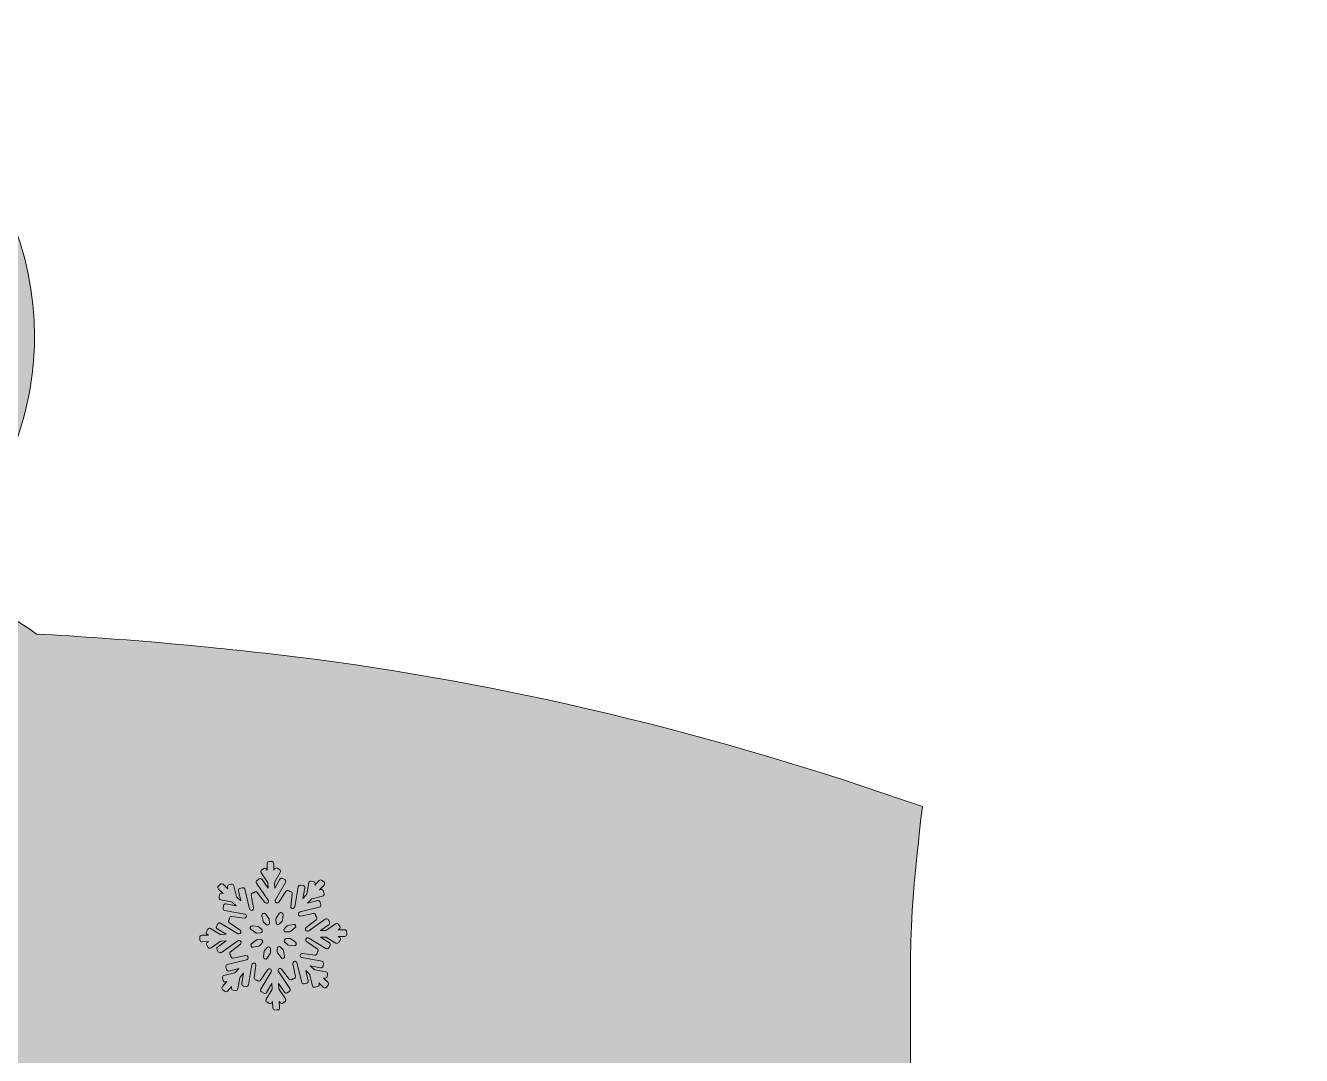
# Model space of a CAD drawing. Header units: millimetres. Extents: x 28 to 188, y -114 to -17.
# Drawn here: x 163.3 to 188.42, y -37.48 to -17.19 of the extents above; entities that cross this region are included whole.
import ezdxf

# ---------------------------------------------------------------- set-up
doc = ezdxf.new("R2010")
doc.units = ezdxf.units.MM
doc.header["$MEASUREMENT"] = 0
doc.layers.add('engraving', color=7, linetype='Continuous')
doc.layers.add('Layer 1', color=7, linetype='Continuous')

msp = doc.modelspace()

# ---------------------------------------------------------------- hatches: boundary and pattern name
at = {"layer": 'Layer 1'}
h = msp.add_hatch(color=2, dxfattribs=at)
h.dxf.hatch_style = 2
edge = h.paths.add_edge_path()
edge.add_spline(control_points=[(186.9, -77.701), (185.937, -75.24), (184.61, -72.989), (182.918, -70.95), (181.225, -68.912), (179.224, -67.123), (176.917, -65.583), (174.609, -64.045), (172.07, -62.853), (169.299, -62.005), (169.299, -62.005), (156.143, -57.736), (156.143, -57.736), (155.295, -57.198), (154.585, -56.466), (154.008, -55.543), (153.432, -54.619), (153.564, -53.736), (154.412, -52.888), (155.488, -52.042), (156.738, -51.503), (158.162, -51.272), (159.586, -51.042), (161.066, -51.004), (162.606, -51.157), (165.298, -51.543), (168.261, -52.158), (171.493, -53.004), (174.724, -53.851), (177.569, -54.774), (180.032, -55.773), (180.34, -50.542), (180.533, -46.638), (180.61, -44.059), (180.686, -41.483), (180.725, -39.559), (180.725, -38.289), (180.725, -37.019), (180.725, -36.078), (180.725, -35.462), (180.725, -34.847), (180.801, -33.885), (180.956, -32.576), (176.802, -31.116), (172.704, -30.134), (168.665, -29.633), (166.954, -29.421), (165.24, -29.272), (163.522, -29.178), (162.804, -28.646), (161.938, -28.303), (160.997, -28.231), (162.502, -27.116), (163.481, -25.332), (163.481, -23.316), (163.481, -19.935), (160.741, -17.195), (157.361, -17.195), (153.98, -17.195), (151.24, -19.935), (151.24, -23.316), (151.24, -25.332), (152.22, -27.116), (153.725, -28.231), (152.55, -28.321), (151.491, -28.831), (150.693, -29.608), (149.341, -29.831), (147.966, -30.125), (146.565, -30.499), (143.409, -31.269), (140.696, -32.403), (138.428, -33.903), (136.158, -35.403), (134.273, -37.135), (132.773, -39.097), (131.273, -41.059), (130.176, -43.194), (129.483, -45.502), (128.791, -47.81), (128.445, -50.196), (128.445, -52.657), (128.445, -55.658), (129.079, -58.659), (130.35, -61.659), (131.618, -64.66), (133.349, -67.45), (135.543, -70.026), (137.736, -72.605), (140.332, -74.874), (143.333, -76.836), (146.333, -78.798), (149.641, -80.202), (153.258, -81.048), (154.104, -81.279), (154.989, -81.568), (155.912, -81.913), (156.835, -82.26), (157.702, -82.683), (158.509, -83.184), (159.317, -83.684), (159.989, -84.299), (160.529, -85.03), (161.066, -85.762), (161.337, -86.587), (161.337, -87.511), (161.182, -88.82), (160.682, -89.723), (159.836, -90.223), (158.989, -90.725), (157.95, -91.013), (156.72, -91.089), (154.719, -91.089), (152.854, -90.782), (151.123, -90.166), (149.392, -89.551), (147.641, -88.896), (145.872, -88.203), (145.872, -88.203), (140.448, -86.242), (140.448, -86.242), (139.293, -85.779), (138.139, -85.337), (136.985, -84.915), (135.831, -84.492), (134.677, -84.088), (133.523, -83.703), (133.523, -83.703), (127.983, -108.516), (127.983, -108.516), (131.446, -109.825), (134.273, -110.824), (136.466, -111.516), (138.659, -112.208), (140.794, -112.786), (142.871, -113.247), (144.64, -113.631), (146.602, -113.899), (148.757, -114.055), (150.91, -114.209), (153.143, -114.247), (155.451, -114.171), (156.68, -114.171), (157.835, -114.15), (158.913, -114.113), (159.989, -114.073), (160.797, -114.015), (161.337, -113.94), (165.261, -113.478), (168.895, -112.497), (172.243, -110.996), (175.59, -109.496), (178.455, -107.534), (180.84, -105.11), (183.224, -102.687), (185.091, -99.842), (186.438, -96.571), (187.783, -93.301), (188.418, -89.628), (188.343, -85.549), (188.343, -82.78), (187.86, -80.164), (186.9, -77.701)], knot_values=[0, 0, 0, 0, 1, 1, 1, 2, 2, 2, 3, 3, 3, 4, 4, 4, 5, 5, 5, 6, 6, 6, 7, 7, 7, 8, 8, 8, 9, 9, 9, 10, 10, 10, 11, 11, 11, 12, 12, 12, 13, 13, 13, 14, 14, 14, 15, 15, 15, 16, 16, 16, 17, 17, 17, 18, 18, 18, 19, 19, 19, 20, 20, 20, 21, 21, 21, 22, 22, 22, 23, 23, 23, 24, 24, 24, 25, 25, 25, 26, 26, 26, 27, 27, 27, 28, 28, 28, 29, 29, 29, 30, 30, 30, 31, 31, 31, 32, 32, 32, 33, 33, 33, 34, 34, 34, 35, 35, 35, 36, 36, 36, 37, 37, 37, 38, 38, 38, 39, 39, 39, 40, 40, 40, 41, 41, 41, 42, 42, 42, 43, 43, 43, 44, 44, 44, 45, 45, 45, 46, 46, 46, 47, 47, 47, 48, 48, 48, 49, 49, 49, 50, 50, 50, 51, 51, 51, 52, 52, 52, 53, 53, 53, 54, 54, 54, 54], degree=3, periodic=1)
edge = h.paths.add_edge_path()
edge.add_spline(control_points=[(153.553, -23.316), (153.553, -21.216), (155.261, -19.508), (157.361, -19.508), (159.46, -19.508), (161.168, -21.216), (161.168, -23.316), (161.168, -25.415), (159.46, -27.123), (157.361, -27.123), (155.261, -27.123), (153.553, -25.415), (153.553, -23.316)], knot_values=[0, 0, 0, 0, 1, 1, 1, 2, 2, 2, 3, 3, 3, 4, 4, 4, 4], degree=3, periodic=1)

# ---------------------------------------------------------------- linework, layer by layer
at = {"layer": 'engraving', "lineweight": 0}
for points, knots in [([(169.624, -35.038), (169.623, -35.016), (169.605, -34.999), (169.583, -35), (169.583, -35), (169.456, -35.005), (169.456, -35.005), (169.456, -35.005), (169.48, -34.988), (169.48, -34.988), (169.498, -34.975), (169.502, -34.951), (169.49, -34.933), (169.49, -34.933), (169.46, -34.89), (169.46, -34.89), (169.448, -34.872), (169.423, -34.868), (169.405, -34.881), (169.405, -34.881), (169.226, -35.007), (169.226, -35.007), (169.219, -35.012), (169.212, -35.014), (169.204, -35.014), (169.204, -35.014), (169.108, -35.018), (169.108, -35.018), (169.108, -35.018), (169.278, -34.898), (169.278, -34.898), (169.296, -34.885), (169.3, -34.861), (169.288, -34.843), (169.288, -34.843), (169.258, -34.8), (169.258, -34.8), (169.246, -34.782), (169.221, -34.778), (169.203, -34.79), (169.203, -34.79), (168.877, -35.021), (168.877, -35.021), (168.871, -35.025), (168.863, -35.028), (168.856, -35.028), (168.856, -35.028), (168.854, -35.028), (168.854, -35.028), (168.815, -35.029), (168.797, -34.981), (168.828, -34.957), (168.828, -34.957), (169.023, -34.803), (169.023, -34.803), (169.04, -34.79), (169.043, -34.765), (169.03, -34.748), (169.03, -34.748), (169.024, -34.74), (169.024, -34.74), (169.02, -34.735), (169.017, -34.729), (169.016, -34.723), (169.016, -34.723), (169.014, -34.713), (169.014, -34.713), (169.01, -34.692), (168.989, -34.678), (168.967, -34.682), (168.967, -34.682), (168.721, -34.731), (168.721, -34.731), (168.683, -34.738), (168.658, -34.694), (168.684, -34.665), (168.684, -34.665), (168.688, -34.661), (168.688, -34.661), (168.693, -34.655), (168.7, -34.651), (168.707, -34.649), (168.707, -34.649), (169.086, -34.554), (169.086, -34.554), (169.107, -34.549), (169.12, -34.527), (169.115, -34.506), (169.115, -34.506), (169.102, -34.456), (169.102, -34.456), (169.097, -34.434), (169.075, -34.421), (169.054, -34.427), (169.054, -34.427), (168.856, -34.477), (168.856, -34.477), (168.856, -34.477), (168.924, -34.402), (168.924, -34.402), (168.929, -34.396), (168.936, -34.392), (168.944, -34.39), (168.944, -34.39), (169.151, -34.338), (169.151, -34.338), (169.172, -34.333), (169.185, -34.311), (169.18, -34.29), (169.18, -34.29), (169.168, -34.24), (169.168, -34.24), (169.162, -34.218), (169.141, -34.205), (169.119, -34.211), (169.119, -34.211), (169.092, -34.217), (169.092, -34.217), (169.092, -34.217), (169.181, -34.12), (169.181, -34.12), (169.196, -34.104), (169.195, -34.079), (169.179, -34.064), (169.179, -34.064), (169.141, -34.029), (169.141, -34.029), (169.125, -34.014), (169.1, -34.015), (169.085, -34.031), (169.085, -34.031), (169, -34.124), (169, -34.124), (169, -34.124), (169.005, -34.097), (169.005, -34.097), (169.009, -34.075), (168.994, -34.055), (168.973, -34.051), (168.973, -34.051), (168.923, -34.042), (168.923, -34.042), (168.901, -34.038), (168.88, -34.052), (168.877, -34.074), (168.877, -34.074), (168.839, -34.292), (168.839, -34.292), (168.837, -34.3), (168.834, -34.307), (168.829, -34.312), (168.829, -34.312), (168.764, -34.384), (168.764, -34.384), (168.764, -34.384), (168.8, -34.177), (168.8, -34.177), (168.803, -34.156), (168.789, -34.135), (168.768, -34.131), (168.768, -34.131), (168.717, -34.122), (168.717, -34.122), (168.696, -34.118), (168.675, -34.133), (168.671, -34.154), (168.671, -34.154), (168.602, -34.551), (168.602, -34.551), (168.601, -34.559), (168.597, -34.566), (168.592, -34.571), (168.592, -34.571), (168.592, -34.571), (168.592, -34.571), (168.566, -34.6), (168.519, -34.578), (168.524, -34.54), (168.524, -34.54), (168.554, -34.292), (168.554, -34.292), (168.556, -34.271), (168.541, -34.251), (168.519, -34.248), (168.519, -34.248), (168.51, -34.247), (168.51, -34.247), (168.503, -34.246), (168.498, -34.244), (168.492, -34.241), (168.492, -34.241), (168.485, -34.235), (168.485, -34.235), (168.466, -34.223), (168.441, -34.228), (168.429, -34.246), (168.429, -34.246), (168.291, -34.456), (168.291, -34.456), (168.269, -34.488), (168.219, -34.474), (168.218, -34.436), (168.218, -34.436), (168.218, -34.431), (168.218, -34.431), (168.217, -34.424), (168.219, -34.416), (168.223, -34.409), (168.223, -34.409), (168.424, -34.071), (168.424, -34.071), (168.435, -34.052), (168.429, -34.028), (168.411, -34.016), (168.411, -34.016), (168.367, -33.99), (168.367, -33.99), (168.348, -33.978), (168.323, -33.984), (168.312, -34.003), (168.312, -34.003), (168.208, -34.18), (168.208, -34.18), (168.208, -34.18), (168.203, -34.078), (168.203, -34.078), (168.203, -34.071), (168.205, -34.063), (168.209, -34.056), (168.209, -34.056), (168.319, -33.871), (168.319, -33.871), (168.33, -33.852), (168.324, -33.828), (168.306, -33.816), (168.306, -33.816), (168.262, -33.79), (168.262, -33.79), (168.243, -33.778), (168.218, -33.784), (168.207, -33.803), (168.207, -33.803), (168.193, -33.827), (168.193, -33.827), (168.193, -33.827), (168.188, -33.695), (168.188, -33.695), (168.187, -33.673), (168.169, -33.656), (168.147, -33.657), (168.147, -33.657), (168.096, -33.659), (168.096, -33.659), (168.074, -33.66), (168.057, -33.678), (168.058, -33.7), (168.058, -33.7), (168.063, -33.827), (168.063, -33.827), (168.063, -33.827), (168.047, -33.805), (168.047, -33.805), (168.035, -33.787), (168.01, -33.782), (167.992, -33.795), (167.992, -33.795), (167.95, -33.825), (167.95, -33.825), (167.932, -33.837), (167.928, -33.862), (167.94, -33.88), (167.94, -33.88), (168.066, -34.062), (168.066, -34.062), (168.07, -34.068), (168.073, -34.075), (168.073, -34.083), (168.073, -34.083), (168.077, -34.18), (168.077, -34.18), (168.077, -34.18), (167.959, -34.009), (167.959, -34.009), (167.946, -33.991), (167.921, -33.986), (167.903, -33.999), (167.903, -33.999), (167.861, -34.029), (167.861, -34.029), (167.844, -34.041), (167.839, -34.066), (167.852, -34.084), (167.852, -34.084), (168.08, -34.415), (168.08, -34.415), (168.085, -34.421), (168.087, -34.428), (168.087, -34.436), (168.087, -34.436), (168.087, -34.436), (168.087, -34.436), (168.089, -34.475), (168.04, -34.493), (168.016, -34.462), (168.016, -34.462), (167.866, -34.267), (167.866, -34.267), (167.852, -34.249), (167.827, -34.246), (167.81, -34.26), (167.81, -34.26), (167.802, -34.266), (167.802, -34.266), (167.798, -34.269), (167.792, -34.272), (167.786, -34.273), (167.786, -34.273), (167.776, -34.275), (167.776, -34.275), (167.755, -34.279), (167.741, -34.3), (167.745, -34.322), (167.745, -34.322), (167.794, -34.571), (167.794, -34.571), (167.802, -34.609), (167.756, -34.634), (167.728, -34.607), (167.728, -34.607), (167.726, -34.605), (167.726, -34.605), (167.72, -34.6), (167.716, -34.593), (167.714, -34.586), (167.714, -34.586), (167.619, -34.202), (167.619, -34.202), (167.614, -34.181), (167.593, -34.168), (167.571, -34.173), (167.571, -34.173), (167.522, -34.185), (167.522, -34.185), (167.501, -34.191), (167.488, -34.212), (167.493, -34.233), (167.493, -34.233), (167.543, -34.434), (167.543, -34.434), (167.543, -34.434), (167.469, -34.365), (167.469, -34.365), (167.464, -34.36), (167.46, -34.353), (167.458, -34.346), (167.458, -34.346), (167.406, -34.135), (167.406, -34.135), (167.4, -34.114), (167.379, -34.101), (167.357, -34.106), (167.357, -34.106), (167.308, -34.119), (167.308, -34.119), (167.287, -34.124), (167.274, -34.145), (167.279, -34.167), (167.279, -34.167), (167.286, -34.194), (167.286, -34.194), (167.286, -34.194), (167.191, -34.105), (167.191, -34.105), (167.174, -34.09), (167.149, -34.091), (167.134, -34.107), (167.134, -34.107), (167.1, -34.145), (167.1, -34.145), (167.085, -34.161), (167.086, -34.186), (167.102, -34.201), (167.102, -34.201), (167.195, -34.288), (167.195, -34.288), (167.195, -34.288), (167.168, -34.283), (167.168, -34.283), (167.146, -34.279), (167.125, -34.293), (167.122, -34.315), (167.122, -34.315), (167.113, -34.366), (167.113, -34.366), (167.109, -34.388), (167.123, -34.408), (167.145, -34.412), (167.145, -34.412), (167.36, -34.451), (167.36, -34.451), (167.368, -34.452), (167.375, -34.456), (167.38, -34.461), (167.38, -34.461), (167.452, -34.528), (167.452, -34.528), (167.452, -34.528), (167.248, -34.491), (167.248, -34.491), (167.226, -34.487), (167.205, -34.502), (167.202, -34.523), (167.202, -34.523), (167.193, -34.574), (167.193, -34.574), (167.189, -34.596), (167.203, -34.616), (167.225, -34.62), (167.225, -34.62), (167.617, -34.691), (167.617, -34.691), (167.624, -34.692), (167.631, -34.696), (167.637, -34.701), (167.637, -34.701), (167.639, -34.703), (167.639, -34.703), (167.667, -34.729), (167.645, -34.776), (167.607, -34.771), (167.607, -34.771), (167.362, -34.74), (167.362, -34.74), (167.341, -34.737), (167.321, -34.753), (167.318, -34.775), (167.318, -34.775), (167.317, -34.785), (167.317, -34.785), (167.316, -34.791), (167.314, -34.797), (167.31, -34.802), (167.31, -34.802), (167.305, -34.81), (167.305, -34.81), (167.293, -34.828), (167.298, -34.853), (167.316, -34.865), (167.316, -34.865), (167.526, -35.008), (167.526, -35.008), (167.558, -35.029), (167.544, -35.079), (167.505, -35.08), (167.505, -35.08), (167.501, -35.08), (167.501, -35.08), (167.493, -35.081), (167.485, -35.079), (167.478, -35.075), (167.478, -35.075), (167.144, -34.871), (167.144, -34.871), (167.125, -34.859), (167.1, -34.865), (167.089, -34.884), (167.089, -34.884), (167.063, -34.929), (167.063, -34.929), (167.052, -34.947), (167.058, -34.972), (167.076, -34.983), (167.076, -34.983), (167.252, -35.09), (167.252, -35.09), (167.252, -35.09), (167.152, -35.094), (167.152, -35.094), (167.144, -35.094), (167.136, -35.092), (167.13, -35.088), (167.13, -35.088), (166.946, -34.976), (166.946, -34.976), (166.927, -34.965), (166.903, -34.971), (166.892, -34.99), (166.892, -34.99), (166.865, -35.034), (166.865, -35.034), (166.854, -35.053), (166.86, -35.077), (166.879, -35.089), (166.879, -35.089), (166.903, -35.104), (166.903, -35.104), (166.903, -35.104), (166.773, -35.109), (166.773, -35.109), (166.751, -35.109), (166.734, -35.128), (166.735, -35.15), (166.735, -35.15), (166.737, -35.202), (166.737, -35.202), (166.738, -35.224), (166.756, -35.241), (166.778, -35.24), (166.778, -35.24), (166.904, -35.235), (166.904, -35.235), (166.904, -35.235), (166.881, -35.251), (166.881, -35.251), (166.863, -35.264), (166.859, -35.289), (166.871, -35.306), (166.871, -35.306), (166.901, -35.349), (166.901, -35.349), (166.913, -35.367), (166.938, -35.371), (166.956, -35.359), (166.956, -35.359), (167.135, -35.232), (167.135, -35.232), (167.141, -35.228), (167.149, -35.225), (167.156, -35.225), (167.156, -35.225), (167.253, -35.221), (167.253, -35.221), (167.253, -35.221), (167.083, -35.342), (167.083, -35.342), (167.065, -35.354), (167.061, -35.379), (167.073, -35.397), (167.073, -35.397), (167.102, -35.439), (167.102, -35.439), (167.115, -35.457), (167.14, -35.462), (167.158, -35.449), (167.158, -35.449), (167.484, -35.219), (167.484, -35.219), (167.49, -35.214), (167.498, -35.212), (167.505, -35.212), (167.505, -35.212), (167.507, -35.211), (167.507, -35.211), (167.545, -35.21), (167.563, -35.259), (167.533, -35.282), (167.533, -35.282), (167.338, -35.436), (167.338, -35.436), (167.321, -35.45), (167.318, -35.474), (167.331, -35.492), (167.331, -35.492), (167.337, -35.5), (167.337, -35.5), (167.341, -35.505), (167.343, -35.51), (167.345, -35.516), (167.345, -35.516), (167.347, -35.526), (167.347, -35.526), (167.351, -35.548), (167.372, -35.562), (167.393, -35.558), (167.393, -35.558), (167.64, -35.508), (167.64, -35.508), (167.678, -35.501), (167.703, -35.546), (167.677, -35.574), (167.677, -35.574), (167.673, -35.579), (167.673, -35.579), (167.668, -35.584), (167.661, -35.588), (167.653, -35.59), (167.653, -35.59), (167.275, -35.685), (167.275, -35.685), (167.254, -35.691), (167.241, -35.712), (167.246, -35.733), (167.246, -35.733), (167.258, -35.784), (167.258, -35.784), (167.264, -35.805), (167.285, -35.818), (167.307, -35.813), (167.307, -35.813), (167.505, -35.763), (167.505, -35.763), (167.505, -35.763), (167.436, -35.838), (167.436, -35.838), (167.431, -35.843), (167.424, -35.847), (167.417, -35.849), (167.417, -35.849), (167.209, -35.901), (167.209, -35.901), (167.188, -35.907), (167.175, -35.928), (167.181, -35.949), (167.181, -35.949), (167.193, -36), (167.193, -36), (167.198, -36.021), (167.22, -36.034), (167.241, -36.029), (167.241, -36.029), (167.268, -36.022), (167.268, -36.022), (167.268, -36.022), (167.179, -36.119), (167.179, -36.119), (167.165, -36.135), (167.166, -36.16), (167.182, -36.175), (167.182, -36.175), (167.219, -36.21), (167.219, -36.21), (167.235, -36.225), (167.261, -36.224), (167.276, -36.208), (167.276, -36.208), (167.361, -36.115), (167.361, -36.115), (167.361, -36.115), (167.356, -36.143), (167.356, -36.143), (167.352, -36.164), (167.366, -36.185), (167.388, -36.189), (167.388, -36.189), (167.438, -36.198), (167.438, -36.198), (167.46, -36.202), (167.48, -36.187), (167.484, -36.165), (167.484, -36.165), (167.522, -35.947), (167.522, -35.947), (167.523, -35.94), (167.527, -35.933), (167.532, -35.927), (167.532, -35.927), (167.597, -35.856), (167.597, -35.856), (167.597, -35.856), (167.561, -36.062), (167.561, -36.062), (167.557, -36.084), (167.572, -36.104), (167.593, -36.108), (167.593, -36.108), (167.643, -36.117), (167.643, -36.117), (167.665, -36.121), (167.686, -36.107), (167.69, -36.085), (167.69, -36.085), (167.759, -35.688), (167.759, -35.688), (167.76, -35.681), (167.763, -35.674), (167.768, -35.668), (167.768, -35.668), (167.768, -35.668), (167.768, -35.668), (167.794, -35.64), (167.842, -35.661), (167.837, -35.7), (167.837, -35.7), (167.807, -35.947), (167.807, -35.947), (167.804, -35.969), (167.82, -35.988), (167.841, -35.991), (167.841, -35.991), (167.851, -35.992), (167.851, -35.992), (167.857, -35.993), (167.863, -35.995), (167.868, -35.999), (167.868, -35.999), (167.876, -36.004), (167.876, -36.004), (167.894, -36.017), (167.919, -36.012), (167.931, -35.993), (167.931, -35.993), (168.07, -35.784), (168.07, -35.784), (168.091, -35.751), (168.141, -35.765), (168.143, -35.804), (168.143, -35.804), (168.143, -35.808), (168.143, -35.808), (168.143, -35.816), (168.141, -35.823), (168.137, -35.83), (168.137, -35.83), (167.937, -36.169), (167.937, -36.169), (167.925, -36.188), (167.931, -36.212), (167.95, -36.223), (167.95, -36.223), (167.994, -36.25), (167.994, -36.25), (168.013, -36.261), (168.037, -36.255), (168.049, -36.236), (168.049, -36.236), (168.153, -36.06), (168.153, -36.06), (168.153, -36.06), (168.157, -36.161), (168.157, -36.161), (168.158, -36.169), (168.156, -36.176), (168.152, -36.183), (168.152, -36.183), (168.041, -36.369), (168.041, -36.369), (168.03, -36.388), (168.036, -36.412), (168.055, -36.423), (168.055, -36.423), (168.099, -36.45), (168.099, -36.45), (168.118, -36.461), (168.142, -36.455), (168.154, -36.436), (168.154, -36.436), (168.167, -36.413), (168.167, -36.413), (168.167, -36.413), (168.173, -36.544), (168.173, -36.544), (168.174, -36.566), (168.192, -36.583), (168.214, -36.582), (168.214, -36.582), (168.265, -36.58), (168.265, -36.58), (168.287, -36.58), (168.304, -36.561), (168.303, -36.539), (168.303, -36.539), (168.298, -36.412), (168.298, -36.412), (168.298, -36.412), (168.313, -36.434), (168.313, -36.434), (168.326, -36.453), (168.351, -36.457), (168.369, -36.444), (168.369, -36.444), (168.411, -36.415), (168.411, -36.415), (168.428, -36.402), (168.433, -36.378), (168.42, -36.36), (168.42, -36.36), (168.295, -36.178), (168.295, -36.178), (168.29, -36.171), (168.288, -36.164), (168.288, -36.157), (168.288, -36.157), (168.284, -36.059), (168.284, -36.059), (168.284, -36.059), (168.402, -36.23), (168.402, -36.23), (168.415, -36.249), (168.439, -36.253), (168.458, -36.24), (168.458, -36.24), (168.499, -36.211), (168.499, -36.211), (168.517, -36.198), (168.521, -36.174), (168.509, -36.156), (168.509, -36.156), (168.28, -35.825), (168.28, -35.825), (168.276, -35.819), (168.274, -35.811), (168.273, -35.804), (168.273, -35.804), (168.273, -35.803), (168.273, -35.803), (168.272, -35.764), (168.321, -35.747), (168.344, -35.777), (168.344, -35.777), (168.495, -35.973), (168.495, -35.973), (168.508, -35.99), (168.533, -35.993), (168.551, -35.98), (168.551, -35.98), (168.558, -35.974), (168.558, -35.974), (168.563, -35.97), (168.569, -35.967), (168.575, -35.966), (168.575, -35.966), (168.584, -35.964), (168.584, -35.964), (168.606, -35.96), (168.62, -35.939), (168.615, -35.918), (168.615, -35.918), (168.566, -35.669), (168.566, -35.669), (168.559, -35.631), (168.604, -35.606), (168.632, -35.632), (168.632, -35.632), (168.635, -35.634), (168.635, -35.634), (168.64, -35.639), (168.644, -35.646), (168.646, -35.654), (168.646, -35.654), (168.741, -36.037), (168.741, -36.037), (168.746, -36.059), (168.768, -36.072), (168.789, -36.066), (168.789, -36.066), (168.839, -36.054), (168.839, -36.054), (168.86, -36.049), (168.873, -36.027), (168.868, -36.006), (168.868, -36.006), (168.818, -35.805), (168.818, -35.805), (168.818, -35.805), (168.892, -35.874), (168.892, -35.874), (168.897, -35.879), (168.901, -35.886), (168.903, -35.894), (168.903, -35.894), (168.955, -36.104), (168.955, -36.104), (168.96, -36.126), (168.982, -36.139), (169.003, -36.133), (169.003, -36.133), (169.053, -36.121), (169.053, -36.121), (169.074, -36.115), (169.087, -36.094), (169.082, -36.073), (169.082, -36.073), (169.075, -36.045), (169.075, -36.045), (169.075, -36.045), (169.17, -36.135), (169.17, -36.135), (169.186, -36.15), (169.212, -36.149), (169.227, -36.132), (169.227, -36.132), (169.261, -36.094), (169.261, -36.094), (169.276, -36.078), (169.275, -36.054), (169.259, -36.039), (169.259, -36.039), (169.166, -35.952), (169.166, -35.952), (169.166, -35.952), (169.193, -35.956), (169.193, -35.956), (169.215, -35.96), (169.235, -35.946), (169.239, -35.924), (169.239, -35.924), (169.248, -35.873), (169.248, -35.873), (169.252, -35.852), (169.237, -35.831), (169.216, -35.827), (169.216, -35.827), (169, -35.788), (169, -35.788), (168.993, -35.787), (168.986, -35.783), (168.98, -35.778), (168.98, -35.778), (168.909, -35.712), (168.909, -35.712), (168.909, -35.712), (169.113, -35.748), (169.113, -35.748), (169.135, -35.752), (169.155, -35.738), (169.159, -35.716), (169.159, -35.716), (169.168, -35.665), (169.168, -35.665), (169.172, -35.644), (169.157, -35.623), (169.136, -35.619), (169.136, -35.619), (168.744, -35.548), (168.744, -35.548), (168.736, -35.547), (168.729, -35.543), (168.724, -35.538), (168.724, -35.538), (168.722, -35.537), (168.722, -35.537), (168.694, -35.51), (168.716, -35.463), (168.754, -35.468), (168.754, -35.468), (168.998, -35.499), (168.998, -35.499), (169.02, -35.502), (169.04, -35.486), (169.043, -35.465), (169.043, -35.465), (169.044, -35.455), (169.044, -35.455), (169.045, -35.449), (169.047, -35.443), (169.05, -35.438), (169.05, -35.438), (169.056, -35.429), (169.056, -35.429), (169.068, -35.411), (169.063, -35.387), (169.045, -35.374), (169.045, -35.374), (168.835, -35.232), (168.835, -35.232), (168.803, -35.21), (168.817, -35.161), (168.855, -35.159), (168.855, -35.159), (168.86, -35.159), (168.86, -35.159), (168.868, -35.159), (168.876, -35.161), (168.882, -35.165), (168.882, -35.165), (169.217, -35.369), (169.217, -35.369), (169.236, -35.38), (169.26, -35.374), (169.272, -35.355), (169.272, -35.355), (169.298, -35.311), (169.298, -35.311), (169.309, -35.292), (169.303, -35.268), (169.285, -35.257), (169.285, -35.257), (169.109, -35.149), (169.109, -35.149), (169.109, -35.149), (169.209, -35.145), (169.209, -35.145), (169.217, -35.145), (169.224, -35.147), (169.231, -35.151), (169.231, -35.151), (169.414, -35.263), (169.414, -35.263), (169.433, -35.274), (169.458, -35.268), (169.469, -35.249), (169.469, -35.249), (169.495, -35.205), (169.495, -35.205), (169.507, -35.186), (169.501, -35.162), (169.482, -35.151), (169.482, -35.151), (169.457, -35.136), (169.457, -35.136), (169.457, -35.136), (169.588, -35.131), (169.588, -35.131), (169.61, -35.13), (169.627, -35.111), (169.626, -35.09), (169.626, -35.09), (169.624, -35.038), (169.624, -35.038)], [0, 0, 0, 0, 1, 1, 1, 2, 2, 2, 3, 3, 3, 4, 4, 4, 5, 5, 5, 6, 6, 6, 7, 7, 7, 8, 8, 8, 9, 9, 9, 10, 10, 10, 11, 11, 11, 12, 12, 12, 13, 13, 13, 14, 14, 14, 15, 15, 15, 16, 16, 16, 17, 17, 17, 18, 18, 18, 19, 19, 19, 20, 20, 20, 21, 21, 21, 22, 22, 22, 23, 23, 23, 24, 24, 24, 25, 25, 25, 26, 26, 26, 27, 27, 27, 28, 28, 28, 29, 29, 29, 30, 30, 30, 31, 31, 31, 32, 32, 32, 33, 33, 33, 34, 34, 34, 35, 35, 35, 36, 36, 36, 37, 37, 37, 38, 38, 38, 39, 39, 39, 40, 40, 40, 41, 41, 41, 42, 42, 42, 43, 43, 43, 44, 44, 44, 45, 45, 45, 46, 46, 46, 47, 47, 47, 48, 48, 48, 49, 49, 49, 50, 50, 50, 51, 51, 51, 52, 52, 52, 53, 53, 53, 54, 54, 54, 55, 55, 55, 56, 56, 56, 57, 57, 57, 58, 58, 58, 59, 59, 59, 60, 60, 60, 61, 61, 61, 62, 62, 62, 63, 63, 63, 64, 64, 64, 65, 65, 65, 66, 66, 66, 67, 67, 67, 68, 68, 68, 69, 69, 69, 70, 70, 70, 71, 71, 71, 72, 72, 72, 73, 73, 73, 74, 74, 74, 75, 75, 75, 76, 76, 76, 77, 77, 77, 78, 78, 78, 79, 79, 79, 80, 80, 80, 81, 81, 81, 82, 82, 82, 83, 83, 83, 84, 84, 84, 85, 85, 85, 86, 86, 86, 87, 87, 87, 88, 88, 88, 89, 89, 89, 90, 90, 90, 91, 91, 91, 92, 92, 92, 93, 93, 93, 94, 94, 94, 95, 95, 95, 96, 96, 96, 97, 97, 97, 98, 98, 98, 99, 99, 99, 100, 100, 100, 101, 101, 101, 102, 102, 102, 103, 103, 103, 104, 104, 104, 105, 105, 105, 106, 106, 106, 107, 107, 107, 108, 108, 108, 109, 109, 109, 110, 110, 110, 111, 111, 111, 112, 112, 112, 113, 113, 113, 114, 114, 114, 115, 115, 115, 116, 116, 116, 117, 117, 117, 118, 118, 118, 119, 119, 119, 120, 120, 120, 121, 121, 121, 122, 122, 122, 123, 123, 123, 124, 124, 124, 125, 125, 125, 126, 126, 126, 127, 127, 127, 128, 128, 128, 129, 129, 129, 130, 130, 130, 131, 131, 131, 132, 132, 132, 133, 133, 133, 134, 134, 134, 135, 135, 135, 136, 136, 136, 137, 137, 137, 138, 138, 138, 139, 139, 139, 140, 140, 140, 141, 141, 141, 142, 142, 142, 143, 143, 143, 144, 144, 144, 145, 145, 145, 146, 146, 146, 147, 147, 147, 148, 148, 148, 149, 149, 149, 150, 150, 150, 151, 151, 151, 152, 152, 152, 153, 153, 153, 154, 154, 154, 155, 155, 155, 156, 156, 156, 157, 157, 157, 158, 158, 158, 159, 159, 159, 160, 160, 160, 161, 161, 161, 162, 162, 162, 163, 163, 163, 164, 164, 164, 165, 165, 165, 166, 166, 166, 167, 167, 167, 168, 168, 168, 169, 169, 169, 170, 170, 170, 171, 171, 171, 172, 172, 172, 173, 173, 173, 174, 174, 174, 175, 175, 175, 176, 176, 176, 177, 177, 177, 178, 178, 178, 179, 179, 179, 180, 180, 180, 181, 181, 181, 182, 182, 182, 183, 183, 183, 184, 184, 184, 185, 185, 185, 186, 186, 186, 187, 187, 187, 188, 188, 188, 189, 189, 189, 190, 190, 190, 191, 191, 191, 192, 192, 192, 193, 193, 193, 194, 194, 194, 195, 195, 195, 196, 196, 196, 197, 197, 197, 198, 198, 198, 199, 199, 199, 200, 200, 200, 201, 201, 201, 202, 202, 202, 203, 203, 203, 204, 204, 204, 205, 205, 205, 206, 206, 206, 207, 207, 207, 208, 208, 208, 209, 209, 209, 210, 210, 210, 211, 211, 211, 212, 212, 212, 213, 213, 213, 214, 214, 214, 215, 215, 215, 216, 216, 216, 217, 217, 217, 218, 218, 218, 219, 219, 219, 220, 220, 220, 221, 221, 221, 222, 222, 222, 223, 223, 223, 224, 224, 224, 225, 225, 225, 226, 226, 226, 227, 227, 227, 228, 228, 228, 229, 229, 229, 230, 230, 230, 231, 231, 231, 232, 232, 232, 233, 233, 233, 234, 234, 234, 235, 235, 235, 236, 236, 236, 237, 237, 237, 238, 238, 238, 239, 239, 239, 240, 240, 240, 241, 241, 241, 242, 242, 242, 243, 243, 243, 244, 244, 244, 245, 245, 245, 246, 246, 246, 247, 247, 247, 248, 248, 248, 249, 249, 249, 250, 250, 250, 251, 251, 251, 252, 252, 252, 253, 253, 253, 254, 254, 254, 255, 255, 255, 256, 256, 256, 257, 257, 257, 258, 258, 258, 259, 259, 259, 260, 260, 260, 261, 261, 261, 262, 262, 262, 263, 263, 263, 264, 264, 264, 265, 265, 265, 266, 266, 266, 267, 267, 267, 268, 268, 268, 269, 269, 269, 270, 270, 270, 271, 271, 271, 272, 272, 272, 273, 273, 273, 274, 274, 274, 275, 275, 275, 276, 276, 276, 277, 277, 277, 278, 278, 278, 279, 279, 279, 280, 280, 280, 281, 281, 281, 282, 282, 282, 283, 283, 283, 284, 284, 284, 285, 285, 285, 286, 286, 286, 287, 287, 287, 288, 288, 288, 289, 289, 289, 290, 290, 290, 291, 291, 291, 292, 292, 292, 293, 293, 293, 294, 294, 294, 295, 295, 295, 296, 296, 296, 297, 297, 297, 298, 298, 298, 299, 299, 299, 300, 300, 300, 301, 301, 301, 302, 302, 302, 303, 303, 303, 304, 304, 304, 305, 305, 305, 306, 306, 306, 307, 307, 307, 308, 308, 308, 309, 309, 309, 310, 310, 310, 311, 311, 311, 312, 312, 312, 313, 313, 313, 314, 314, 314, 315, 315, 315, 316, 316, 316, 317, 317, 317, 318, 318, 318, 319, 319, 319, 320, 320, 320, 321, 321, 321, 322, 322, 322, 323, 323, 323, 324, 324, 324, 325, 325, 325, 326, 326, 326, 327, 327, 327, 328, 328, 328, 329, 329, 329, 330, 330, 330, 331, 331, 331, 332, 332, 332, 333, 333, 333, 334, 334, 334, 335, 335, 335, 336, 336, 336, 336]), ([(168.027, -34.69), (168.027, -34.69), (168.094, -34.777), (168.094, -34.777), (168.099, -34.783), (168.102, -34.791), (168.102, -34.799), (168.102, -34.799), (168.105, -34.867), (168.105, -34.867), (168.106, -34.902), (168.064, -34.921), (168.038, -34.897), (168.038, -34.897), (167.99, -34.853), (167.99, -34.853), (167.984, -34.847), (167.98, -34.839), (167.978, -34.831), (167.978, -34.831), (167.957, -34.722), (167.957, -34.722), (167.949, -34.681), (168.002, -34.657), (168.027, -34.69)], [0, 0, 0, 0, 1, 1, 1, 2, 2, 2, 3, 3, 3, 4, 4, 4, 5, 5, 5, 6, 6, 6, 7, 7, 7, 8, 8, 8, 8]), ([(168.235, -34.862), (168.235, -34.862), (168.232, -34.795), (168.232, -34.795), (168.232, -34.786), (168.234, -34.778), (168.239, -34.771), (168.239, -34.771), (168.299, -34.68), (168.299, -34.68), (168.323, -34.645), (168.377, -34.665), (168.372, -34.706), (168.372, -34.706), (168.359, -34.816), (168.359, -34.816), (168.358, -34.825), (168.354, -34.832), (168.348, -34.838), (168.348, -34.838), (168.304, -34.887), (168.304, -34.887), (168.28, -34.913), (168.237, -34.897), (168.235, -34.862)], [0, 0, 0, 0, 1, 1, 1, 2, 2, 2, 3, 3, 3, 4, 4, 4, 5, 5, 5, 6, 6, 6, 7, 7, 7, 8, 8, 8, 8]), ([(168.398, -34.978), (168.398, -34.978), (168.444, -34.928), (168.444, -34.928), (168.45, -34.922), (168.457, -34.917), (168.466, -34.916), (168.466, -34.916), (168.575, -34.894), (168.575, -34.894), (168.616, -34.886), (168.64, -34.938), (168.607, -34.964), (168.607, -34.964), (168.519, -35.033), (168.519, -35.033), (168.512, -35.038), (168.504, -35.041), (168.496, -35.042), (168.496, -35.042), (168.429, -35.044), (168.429, -35.044), (168.394, -35.046), (168.375, -35.004), (168.398, -34.978)], [0, 0, 0, 0, 1, 1, 1, 2, 2, 2, 3, 3, 3, 4, 4, 4, 5, 5, 5, 6, 6, 6, 7, 7, 7, 8, 8, 8, 8]), ([(167.836, -35.06), (167.836, -35.06), (167.743, -34.996), (167.743, -34.996), (167.708, -34.973), (167.729, -34.919), (167.77, -34.924), (167.77, -34.924), (167.88, -34.938), (167.88, -34.938), (167.888, -34.939), (167.896, -34.943), (167.902, -34.949), (167.902, -34.949), (167.952, -34.995), (167.952, -34.995), (167.977, -35.019), (167.961, -35.063), (167.926, -35.064), (167.926, -35.064), (167.86, -35.066), (167.86, -35.066), (167.851, -35.067), (167.843, -35.064), (167.836, -35.06)], [0, 0, 0, 0, 1, 1, 1, 2, 2, 2, 3, 3, 3, 4, 4, 4, 5, 5, 5, 6, 6, 6, 7, 7, 7, 8, 8, 8, 8]), ([(167.962, -35.261), (167.962, -35.261), (167.917, -35.312), (167.917, -35.312), (167.911, -35.318), (167.903, -35.322), (167.895, -35.324), (167.895, -35.324), (167.786, -35.345), (167.786, -35.345), (167.745, -35.354), (167.721, -35.301), (167.754, -35.275), (167.754, -35.275), (167.842, -35.206), (167.842, -35.206), (167.848, -35.201), (167.856, -35.198), (167.865, -35.198), (167.865, -35.198), (167.932, -35.195), (167.932, -35.195), (167.967, -35.194), (167.986, -35.235), (167.962, -35.261)], [0, 0, 0, 0, 1, 1, 1, 2, 2, 2, 3, 3, 3, 4, 4, 4, 5, 5, 5, 6, 6, 6, 7, 7, 7, 8, 8, 8, 8]), ([(168.126, -35.378), (168.126, -35.378), (168.128, -35.445), (168.128, -35.445), (168.129, -35.453), (168.126, -35.461), (168.122, -35.468), (168.122, -35.468), (168.061, -35.56), (168.061, -35.56), (168.038, -35.595), (167.984, -35.575), (167.989, -35.533), (167.989, -35.533), (168.002, -35.423), (168.002, -35.423), (168.003, -35.415), (168.007, -35.407), (168.012, -35.401), (168.012, -35.401), (168.057, -35.352), (168.057, -35.352), (168.08, -35.326), (168.124, -35.342), (168.126, -35.378)], [0, 0, 0, 0, 1, 1, 1, 2, 2, 2, 3, 3, 3, 4, 4, 4, 5, 5, 5, 6, 6, 6, 7, 7, 7, 8, 8, 8, 8]), ([(168.333, -35.549), (168.333, -35.549), (168.267, -35.462), (168.267, -35.462), (168.262, -35.456), (168.259, -35.448), (168.259, -35.44), (168.259, -35.44), (168.256, -35.373), (168.256, -35.373), (168.254, -35.337), (168.297, -35.318), (168.323, -35.342), (168.323, -35.342), (168.37, -35.387), (168.37, -35.387), (168.376, -35.393), (168.381, -35.4), (168.382, -35.408), (168.382, -35.408), (168.404, -35.517), (168.404, -35.517), (168.412, -35.558), (168.359, -35.582), (168.333, -35.549)], [0, 0, 0, 0, 1, 1, 1, 2, 2, 2, 3, 3, 3, 4, 4, 4, 5, 5, 5, 6, 6, 6, 7, 7, 7, 8, 8, 8, 8]), ([(168.525, -35.18), (168.525, -35.18), (168.618, -35.243), (168.618, -35.243), (168.652, -35.266), (168.632, -35.32), (168.59, -35.315), (168.59, -35.315), (168.481, -35.301), (168.481, -35.301), (168.473, -35.3), (168.465, -35.297), (168.459, -35.291), (168.459, -35.291), (168.409, -35.244), (168.409, -35.244), (168.383, -35.22), (168.399, -35.177), (168.435, -35.175), (168.435, -35.175), (168.501, -35.173), (168.501, -35.173), (168.509, -35.173), (168.518, -35.175), (168.525, -35.18)], [0, 0, 0, 0, 1, 1, 1, 2, 2, 2, 3, 3, 3, 4, 4, 4, 5, 5, 5, 6, 6, 6, 7, 7, 7, 8, 8, 8, 8])]:
    msp.add_open_spline(points, degree=3, knots=knots, dxfattribs=at)
at = {"layer": 'Layer 1', "lineweight": 0}
msp.add_open_spline([(186.9, -77.701), (185.937, -75.24), (184.61, -72.989), (182.918, -70.95), (181.225, -68.912), (179.224, -67.123), (176.917, -65.583), (174.609, -64.045), (172.07, -62.853), (169.299, -62.005), (169.299, -62.005), (156.143, -57.736), (156.143, -57.736), (155.295, -57.198), (154.585, -56.466), (154.008, -55.543), (153.432, -54.619), (153.564, -53.736), (154.412, -52.888), (155.488, -52.042), (156.738, -51.503), (158.162, -51.272), (159.586, -51.042), (161.066, -51.004), (162.606, -51.157), (165.298, -51.543), (168.261, -52.158), (171.493, -53.004), (174.724, -53.851), (177.569, -54.774), (180.032, -55.773), (180.34, -50.542), (180.533, -46.638), (180.61, -44.059), (180.686, -41.483), (180.725, -39.559), (180.725, -38.289), (180.725, -37.019), (180.725, -36.078), (180.725, -35.462), (180.725, -34.847), (180.801, -33.885), (180.956, -32.576), (176.802, -31.116), (172.704, -30.134), (168.665, -29.633), (166.954, -29.421), (165.24, -29.272), (163.522, -29.178), (162.804, -28.646), (161.938, -28.303), (160.997, -28.231), (162.502, -27.116), (163.481, -25.332), (163.481, -23.316), (163.481, -19.935), (160.741, -17.195), (157.361, -17.195), (153.98, -17.195), (151.24, -19.935), (151.24, -23.316), (151.24, -25.332), (152.22, -27.116), (153.725, -28.231), (152.55, -28.321), (151.491, -28.831), (150.693, -29.608), (149.341, -29.831), (147.966, -30.125), (146.565, -30.499), (143.409, -31.269), (140.696, -32.403), (138.428, -33.903), (136.158, -35.403), (134.273, -37.135), (132.773, -39.097), (131.273, -41.059), (130.176, -43.194), (129.483, -45.502), (128.791, -47.81), (128.445, -50.196), (128.445, -52.657), (128.445, -55.658), (129.079, -58.659), (130.35, -61.659), (131.618, -64.66), (133.349, -67.45), (135.543, -70.026), (137.736, -72.605), (140.332, -74.874), (143.333, -76.836), (146.333, -78.798), (149.641, -80.202), (153.258, -81.048), (154.104, -81.279), (154.989, -81.568), (155.912, -81.913), (156.835, -82.26), (157.702, -82.683), (158.509, -83.184), (159.317, -83.684), (159.989, -84.299), (160.529, -85.03), (161.066, -85.762), (161.337, -86.587), (161.337, -87.511), (161.182, -88.82), (160.682, -89.723), (159.836, -90.223), (158.989, -90.725), (157.95, -91.013), (156.72, -91.089), (154.719, -91.089), (152.854, -90.782), (151.123, -90.166), (149.392, -89.551), (147.641, -88.896), (145.872, -88.203), (145.872, -88.203), (140.448, -86.242), (140.448, -86.242), (139.293, -85.779), (138.139, -85.337), (136.985, -84.915), (135.831, -84.492), (134.677, -84.088), (133.523, -83.703), (133.523, -83.703), (127.983, -108.516), (127.983, -108.516), (131.446, -109.825), (134.273, -110.824), (136.466, -111.516), (138.659, -112.208), (140.794, -112.786), (142.871, -113.247), (144.64, -113.631), (146.602, -113.899), (148.757, -114.055), (150.91, -114.209), (153.143, -114.247), (155.451, -114.171), (156.68, -114.171), (157.835, -114.15), (158.913, -114.113), (159.989, -114.073), (160.797, -114.015), (161.337, -113.94), (165.261, -113.478), (168.895, -112.497), (172.243, -110.996), (175.59, -109.496), (178.455, -107.534), (180.84, -105.11), (183.224, -102.687), (185.091, -99.842), (186.438, -96.571), (187.783, -93.301), (188.418, -89.628), (188.343, -85.549), (188.343, -82.78), (187.86, -80.164), (186.9, -77.701)], degree=3, knots=[0, 0, 0, 0, 1, 1, 1, 2, 2, 2, 3, 3, 3, 4, 4, 4, 5, 5, 5, 6, 6, 6, 7, 7, 7, 8, 8, 8, 9, 9, 9, 10, 10, 10, 11, 11, 11, 12, 12, 12, 13, 13, 13, 14, 14, 14, 15, 15, 15, 16, 16, 16, 17, 17, 17, 18, 18, 18, 19, 19, 19, 20, 20, 20, 21, 21, 21, 22, 22, 22, 23, 23, 23, 24, 24, 24, 25, 25, 25, 26, 26, 26, 27, 27, 27, 28, 28, 28, 29, 29, 29, 30, 30, 30, 31, 31, 31, 32, 32, 32, 33, 33, 33, 34, 34, 34, 35, 35, 35, 36, 36, 36, 37, 37, 37, 38, 38, 38, 39, 39, 39, 40, 40, 40, 41, 41, 41, 42, 42, 42, 43, 43, 43, 44, 44, 44, 45, 45, 45, 46, 46, 46, 47, 47, 47, 48, 48, 48, 49, 49, 49, 50, 50, 50, 51, 51, 51, 52, 52, 52, 53, 53, 53, 54, 54, 54, 54], dxfattribs=at)

doc.saveas('drawing.dxf')
